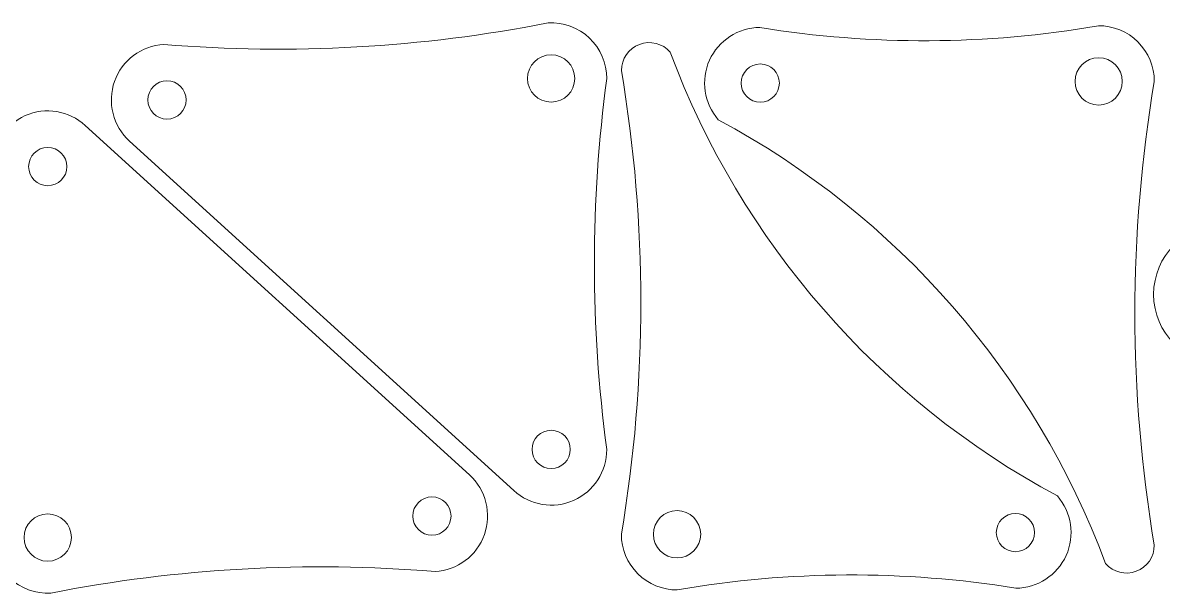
# Model space of a CAD drawing. Header units: millimetres. Extents: x 0 to 200, y 0 to 199.
# Drawn here: x 41.6 to 123.6, y 158.5 to 199.5 of the extents above; entities that cross this region are included whole.
import ezdxf

# ---------------------------------------------------------------- set-up
doc = ezdxf.new("R2010")
doc.units = ezdxf.units.MM

msp = doc.modelspace()

# ---------------------------------------------------------------- linework, layer by layer
at = {"color": 7, "linetype": 'Continuous', "lineweight": 15}
for p, q in [((73.733, 167.008), (46.116, 192.125)), ((49.305, 190.992), (76.922, 165.875))]:
    msp.add_line(p, q, dxfattribs=at)
for centre, radius in [((79.613, 195.495), 1.7), ((118.973, 195.284), 1.7), ((94.643, 195.16), 1.375), ((51.996, 193.951), 1.375), ((43.425, 189.165), 1.375), ((127.922, 179.978), 5), ((79.613, 168.835), 1.375), ((71.042, 164.049), 1.375), ((43.425, 162.505), 1.7), ((88.662, 162.74), 1.7), ((112.991, 162.864), 1.375)]:
    msp.add_circle(centre, radius, dxfattribs=at)
for centre, radius, start, end in [((60.054, 297.601), 100, 265.24954, 281.14851), ((79.613, 195.495), 4, 0, 93.19903), ((106.419, 271.484), 73.28, 260.73644, 279.848), ((118.973, 195.284), 4, 0, 90.29222), ((94.643, 195.16), 4, 90.29222, 221.11397), ((51.996, 193.951), 4, 93.19903, 227.71475), ((86.662, 196.073), 2, 41.11397, 180), ((144.385, 218.358), 60, 200.4568, 241.77115), ((-13.94, 179.407), 100, 350.40601, 9.59399), ((182.721, 182.165), 100, 172.33967, 187.66033), ((221.574, 178.618), 100, 170.40601, 189.59399), ((43.425, 189.165), 4, 47.71475, 180), ((63.25, 139.666), 60, 20.4568, 61.77115), ((79.613, 168.835), 4, 227.71475, 0), ((71.042, 164.049), 4, 273.19903, 47.71475), ((112.991, 162.864), 4, 270.29222, 41.11397), ((43.425, 162.505), 4, 180, 273.19903), ((88.662, 162.74), 4, 180, 270.29222), ((120.973, 161.951), 2, 221.11397, 0), ((62.983, 60.399), 100, 85.24954, 101.14851), ((101.215, 86.54), 73.28, 80.73644, 99.848)]:
    msp.add_arc(centre, radius, start, end, dxfattribs=at)

doc.saveas('drawing.dxf')
